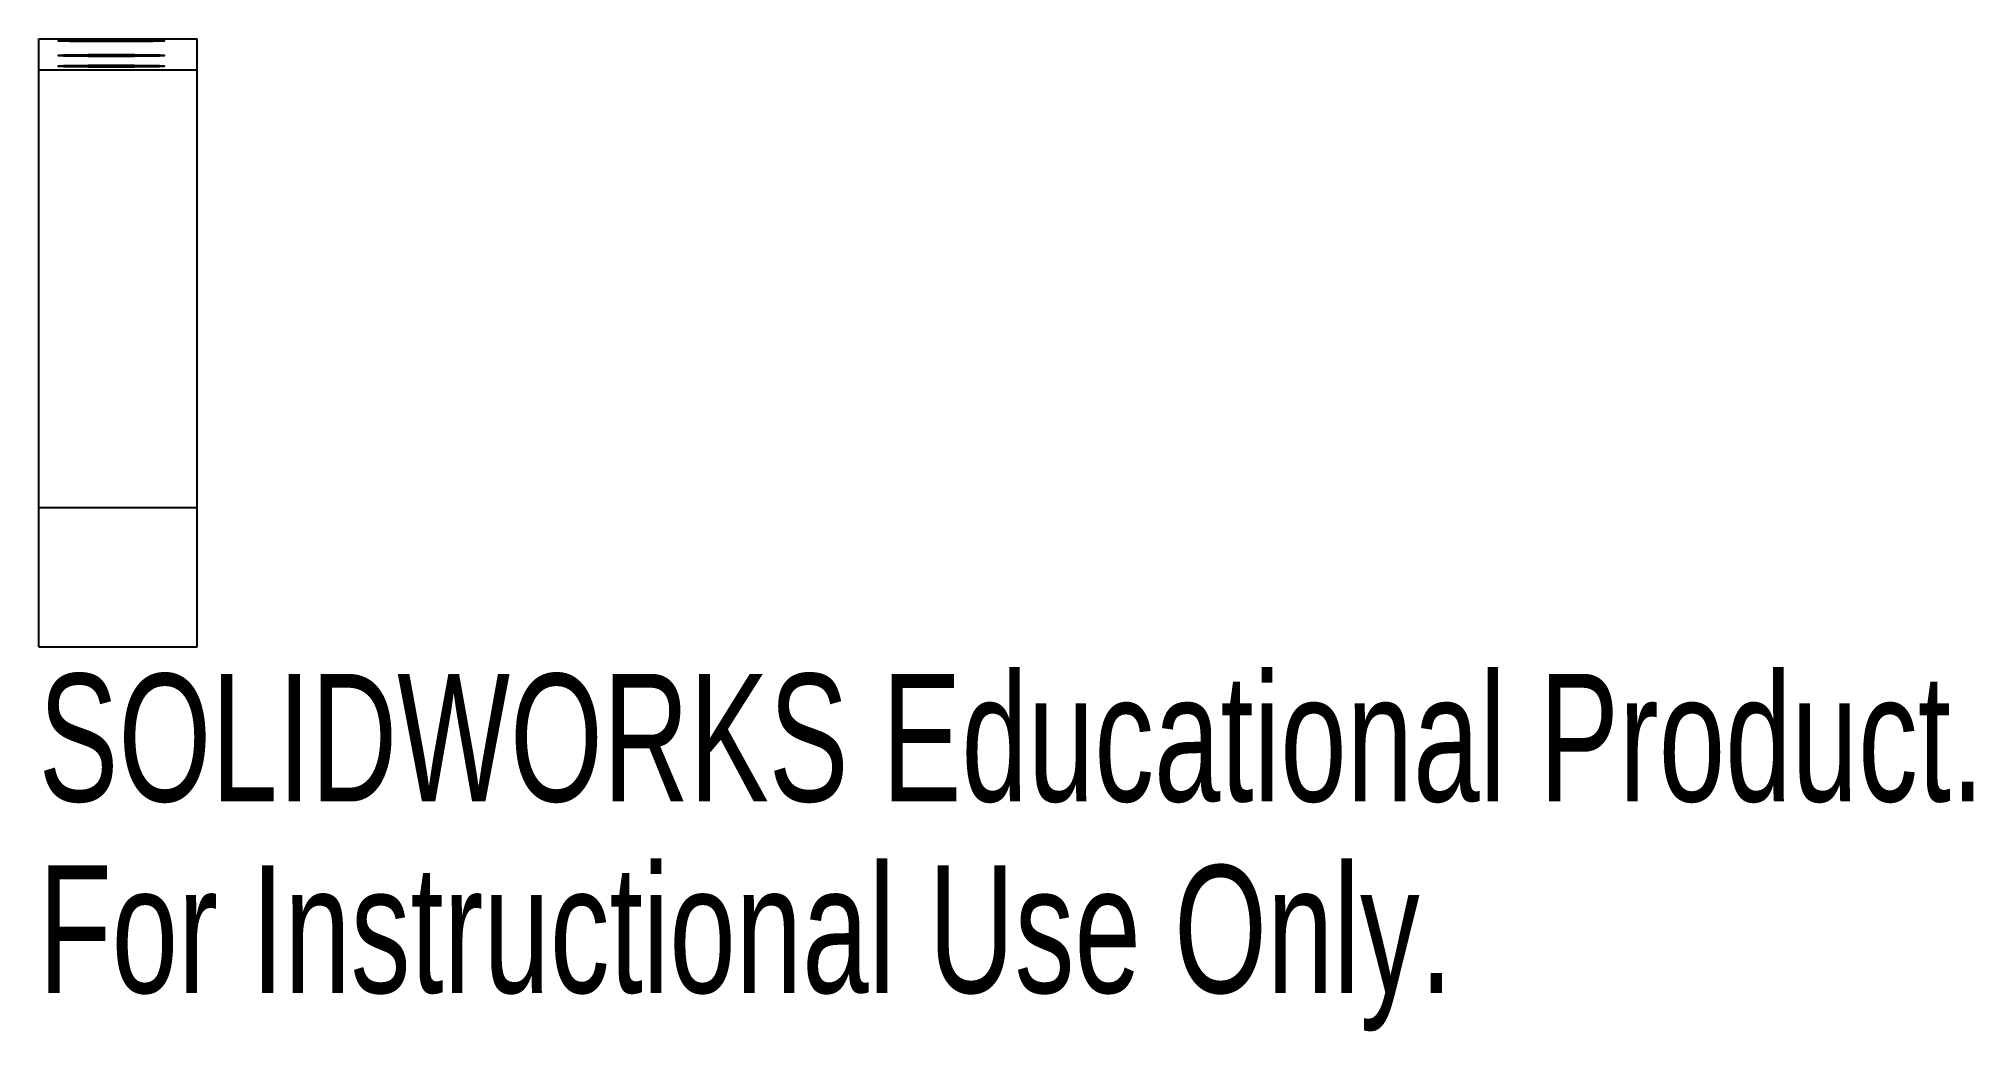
# Paper-space layout '_Right' of a CAD drawing. Header units: millimetres. Extents: x -6 to 67.3, y -28.7 to 8.9.
import ezdxf

# ---------------------------------------------------------------- set-up
doc = ezdxf.new("R2010")
doc.units = ezdxf.units.MM
doc.styles.add('SLDTEXTSTYLE0', font='TXT', dxfattribs={"width": 0.7})

psp = doc.layouts.new('_Right')

# ---------------------------------------------------------------- linework, layer by layer
at = {"color": 7, "linetype": 'Continuous', "lineweight": 25}
for p, q in [((-6, -14.131), (-6, 8.912)), ((-6, 8.912), (0, 8.912)), ((0, -14.131), (0, 8.912)), ((-6, 7.735), (0, 7.735)), ((-6, -8.844), (0, -8.844)), ((-6, -14.131), (0, -14.131))]:
    psp.add_line(p, q, dxfattribs=at)
at = {"color": 7, "linetype": 'Continuous', "lineweight": 25, "flags": 128}
for points in [[(-3.249, 8.857), (-3.698, 8.856), (-4.124, 8.854), (-4.506, 8.852), (-4.826, 8.848), (-5.066, 8.844), (-5.215, 8.839), (-5.266, 8.834), (-5.215, 8.829), (-5.066, 8.825), (-4.826, 8.82), (-4.506, 8.817), (-4.124, 8.814), (-3.698, 8.812), (-3.249, 8.812), (-2.8, 8.812), (-2.374, 8.814), (-1.991, 8.817), (-1.672, 8.82), (-1.431, 8.825), (-1.282, 8.829), (-1.232, 8.834), (-1.282, 8.839), (-1.431, 8.844), (-1.672, 8.848), (-1.991, 8.852), (-2.374, 8.854), (-2.8, 8.856), (-3.249, 8.857)], [(-3.249, 8.298), (-3.698, 8.297), (-4.124, 8.296), (-4.506, 8.293), (-4.826, 8.289), (-5.066, 8.285), (-5.215, 8.28), (-5.266, 8.275), (-5.215, 8.27), (-5.066, 8.266), (-4.826, 8.261), (-4.506, 8.258), (-4.124, 8.255), (-3.698, 8.254), (-3.249, 8.253), (-2.8, 8.254), (-2.374, 8.255), (-1.991, 8.258), (-1.672, 8.261), (-1.431, 8.266), (-1.282, 8.27), (-1.232, 8.275), (-1.282, 8.28), (-1.431, 8.285), (-1.672, 8.289), (-1.991, 8.293), (-2.374, 8.296), (-2.8, 8.297), (-3.249, 8.298)], [(-3.249, 7.894), (-3.698, 7.893), (-4.124, 7.892), (-4.506, 7.889), (-4.826, 7.885), (-5.066, 7.881), (-5.215, 7.876), (-5.266, 7.871), (-5.215, 7.866), (-5.066, 7.862), (-4.826, 7.858), (-4.506, 7.854), (-4.124, 7.851), (-3.698, 7.85), (-3.249, 7.849), (-2.8, 7.85), (-2.374, 7.851), (-1.991, 7.854), (-1.672, 7.858), (-1.431, 7.862), (-1.282, 7.866), (-1.232, 7.871), (-1.282, 7.876), (-1.431, 7.881), (-1.672, 7.885), (-1.991, 7.889), (-2.374, 7.892), (-2.8, 7.893), (-3.249, 7.894)]]:
    psp.add_lwpolyline(points, dxfattribs=at)

# ---------------------------------------------------------------- texts
at = {"color": 7, "linetype": 'Continuous', "char_height": 4.83362, "attachment_point": 1, "style": 'SLDTEXTSTYLE0'}
for s, insert in [('SOLIDWORKS Educational Product.', (-6, -15.15)), ('For Instructional Use Only.', (-6, -22.401))]:
    psp.add_mtext(s, dxfattribs=dict(at, insert=insert))

doc.saveas('drawing.dxf')
